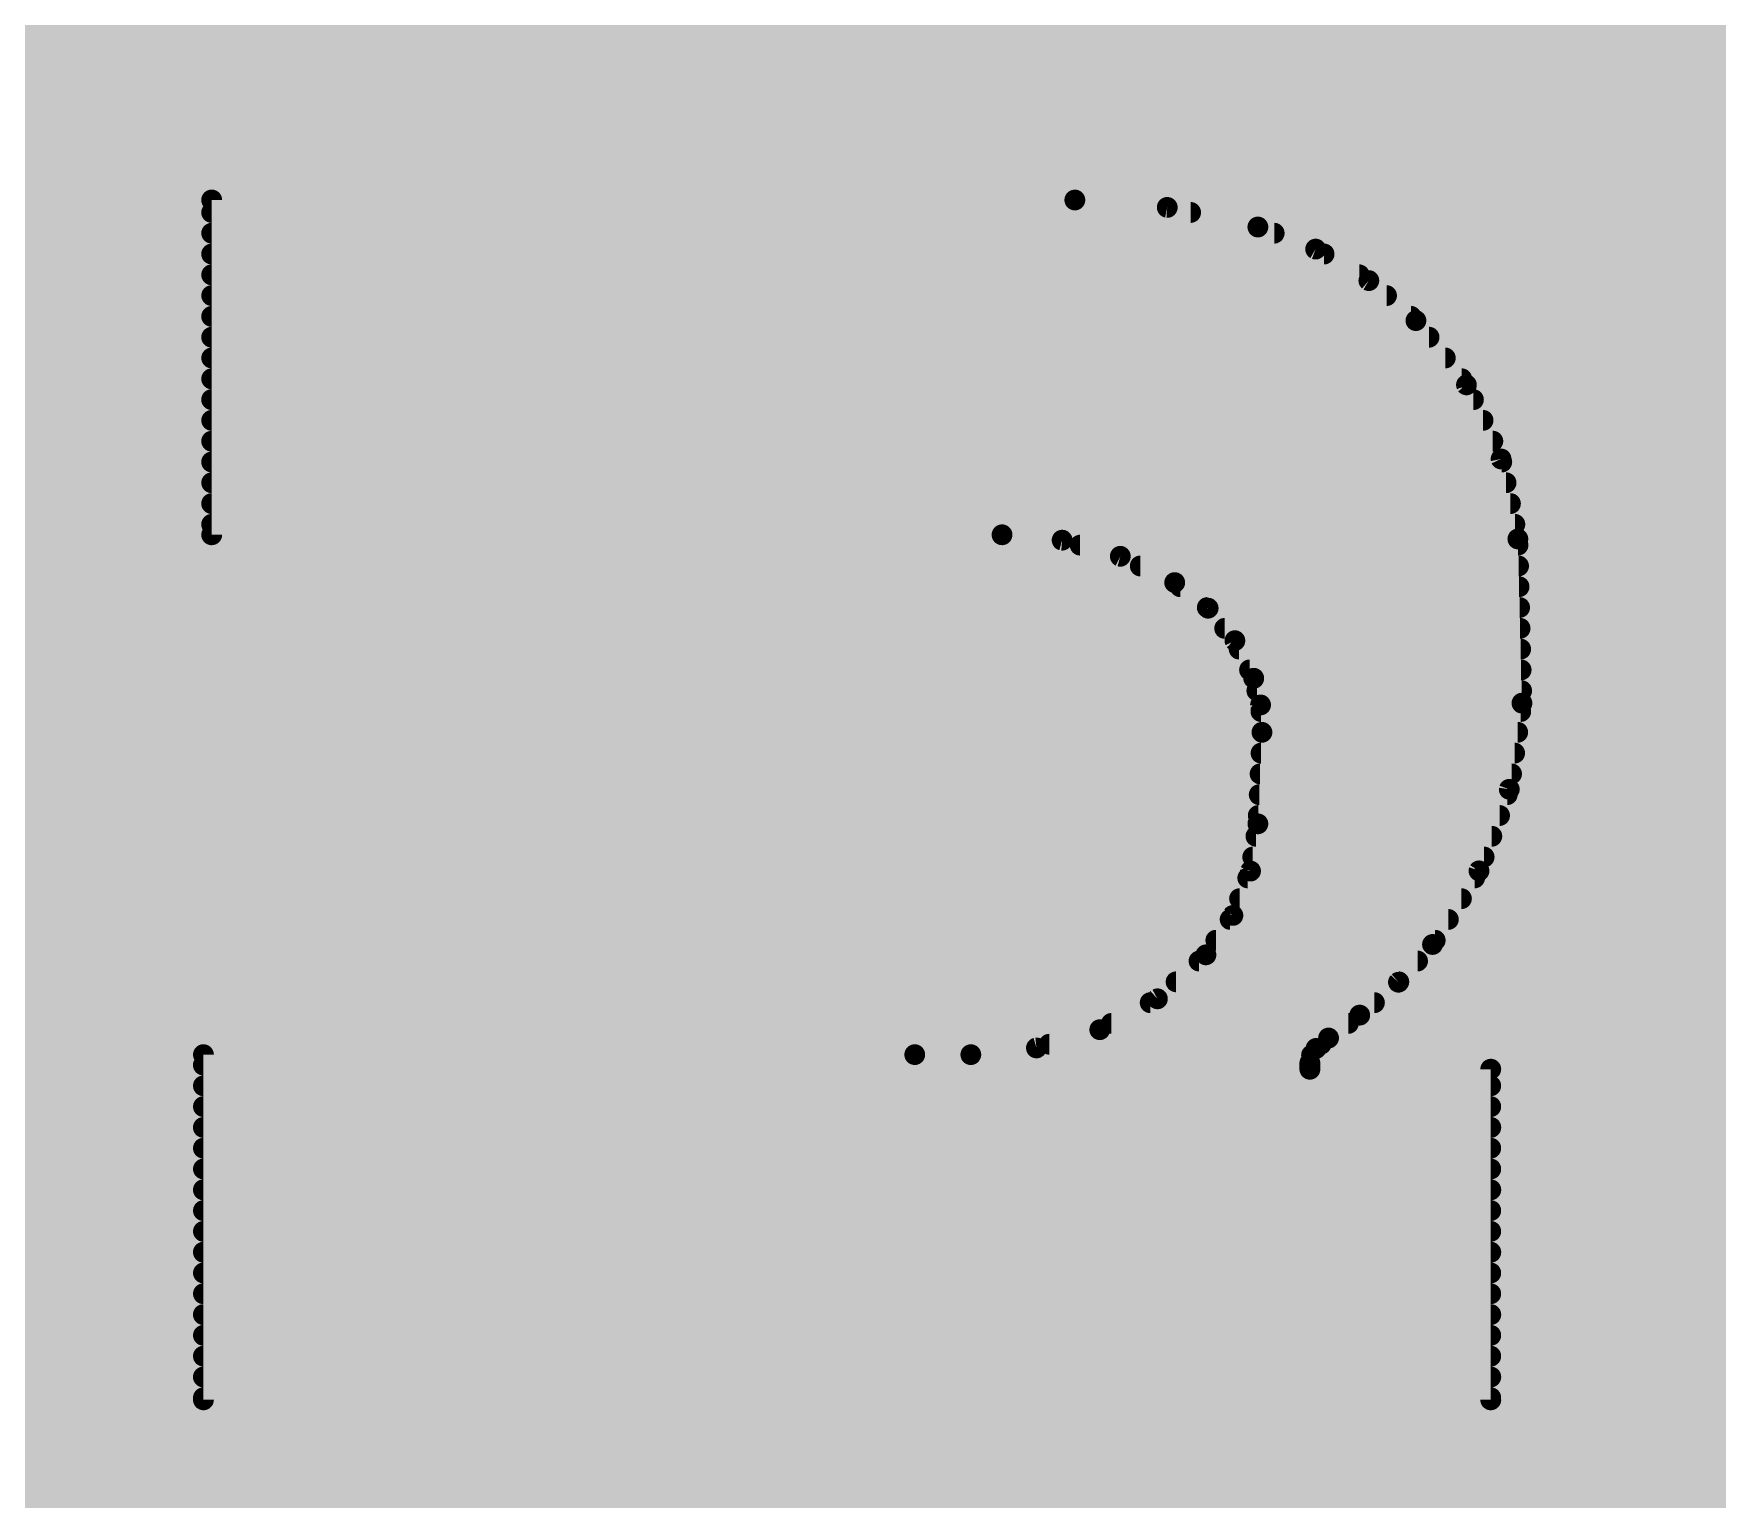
# Model space of a CAD drawing. Extents: x -7.6 to 53.5, y -11.4 to 75.3.
# Drawn here: x 28.297 to 30.353, y 27.994 to 29.784 of the extents above; entities that cross this region are included whole.
import ezdxf

# ---------------------------------------------------------------- set-up
doc = ezdxf.new("R2010")
doc.units = 0
doc.layers.add('16', color=132, linetype='CONTINUOUS')
doc.layers.add('22', color=40, linetype='CONTINUOUS')

msp = doc.modelspace()

# ---------------------------------------------------------------- linework, layer by layer
at = {"layer": '16', "const_width": 11.43}
for points in [[(26.67, 32.004), (26.67, 36.83)], [(26.67, 12.7), (26.67, 32.004)]]:
    msp.add_lwpolyline(points, dxfattribs=at)
at = {"layer": '16', "const_width": 5.715}
for points in [[(29.5275, 32.004, 1), (23.8125, 32.004)], [(23.8125, 32.004, 1), (29.5275, 32.004)]]:
    msp.add_lwpolyline(points, format="xyb", dxfattribs=at)
at = {"layer": '22'}
for points, const_width in [([(28.514, 29.5872, 1), (28.514, 29.5744)], 0.0127), ([(28.514, 29.5872, 1), (28.514, 29.5744)], 0.0127), ([(28.5204, 29.5808, 1), (28.5077, 29.5808)], 0.0127), ([(28.5204, 29.5808, 1), (28.5077, 29.5808)], 0.0127), ([(29.5686, 29.5871, 1), (29.5676, 29.5745)], 0.0127), ([(29.7917, 29.5478, 0.0668), (29.5681, 29.5808)], 0.0254), ([(29.5682, 29.5871, 1), (29.568, 29.5745)], 0.0127), ([(29.5681, 29.5744, 1), (29.5681, 29.5872)], 0.0127), ([(29.5681, 29.5744, 1), (29.5681, 29.5872)], 0.0127), ([(28.514, 29.572, 1), (28.514, 29.5592)], 0.0127), ([(29.6823, 29.578, 1), (29.6797, 29.5656)], 0.0127), ([(29.6805, 29.5654, 1), (29.6815, 29.5781)], 0.0127), ([(29.7095, 29.5592, 1), (29.7095, 29.572)], 0.0127), ([(28.514, 29.5466, 1), (28.514, 29.5339)], 0.0127), ([(29.794, 29.5537, 1), (29.7894, 29.5419)], 0.0127), ([(29.9847, 29.4335, 0.1281), (29.7917, 29.5478)], 0.0254), ([(29.7935, 29.5539, 1), (29.7899, 29.5417)], 0.0127), ([(29.7899, 29.5417, 1), (29.7935, 29.5539)], 0.0127), ([(29.7904, 29.5416, 1), (29.793, 29.554)], 0.0127), ([(29.8116, 29.5339, 1), (29.8116, 29.5466)], 0.0127), ([(28.514, 29.5212, 1), (28.514, 29.5084)], 0.0127), ([(29.8655, 29.5263, 1), (29.859, 29.5154)], 0.0127), ([(29.86, 29.5149, 1), (29.8645, 29.5268)], 0.0127), ([(29.8725, 29.5084, 1), (29.8725, 29.5212)], 0.0127), ([(28.514, 29.4958, 1), (28.514, 29.483)], 0.0127), ([(29.9154, 29.483, 1), (29.9154, 29.4958)], 0.0127), ([(29.9313, 29.4872, 1), (29.9231, 29.4776)], 0.0127), ([(29.9239, 29.4769, 1), (29.9304, 29.4879)], 0.0127), ([(28.514, 29.4704, 1), (28.514, 29.4577)], 0.0127), ([(29.9488, 29.4577, 1), (29.9488, 29.4704)], 0.0127), ([(28.514, 29.445, 1), (28.514, 29.4322)], 0.0127), ([(29.9897, 29.4374, 1), (29.9797, 29.4296)], 0.0127), ([(30.1092, 29.1668, 0.1741), (29.9847, 29.4335)], 0.0254), ([(29.9892, 29.438, 1), (29.9802, 29.429)], 0.0127), ([(29.9787, 29.4322, 1), (29.9787, 29.445)], 0.0127), ([(28.514, 29.4196, 1), (28.514, 29.4068)], 0.0127), ([(29.9802, 29.429, 1), (29.9892, 29.438)], 0.0127), ([(29.9806, 29.4287, 1), (29.9888, 29.4383)], 0.0127), ([(30.0007, 29.4068, 1), (30.0007, 29.4196)], 0.0127), ([(28.514, 29.3942, 1), (28.514, 29.3815)], 0.0127), ([(30.0206, 29.3815, 1), (30.0206, 29.3942)], 0.0127), ([(28.514, 29.3688, 1), (28.514, 29.356)], 0.0127), ([(30.0522, 29.3577, 1), (30.0407, 29.3523)], 0.0127), ([(30.0406, 29.356, 1), (30.0406, 29.3688)], 0.0127), ([(30.0414, 29.3511, 1), (30.0514, 29.3589)], 0.0127), ([(28.514, 29.3434, 1), (28.514, 29.3306)], 0.0127), ([(30.0549, 29.3306, 1), (30.0549, 29.3434)], 0.0127), ([(28.514, 29.318, 1), (28.514, 29.3053)], 0.0127), ([(30.0667, 29.3053, 1), (30.0667, 29.318)], 0.0127), ([(28.514, 29.2926, 1), (28.514, 29.2798)], 0.0127), ([(30.0786, 29.2798, 1), (30.0786, 29.2926)], 0.0127), ([(28.514, 29.2672, 1), (28.514, 29.2544)], 0.0127), ([(30.0949, 29.2658, 1), (30.0825, 29.2632)], 0.0127), ([(30.0829, 29.2618, 1), (30.0944, 29.2672)], 0.0127), ([(30.0895, 29.2544, 1), (30.0895, 29.2672)], 0.0127), ([(28.514, 29.2418, 1), (28.514, 29.2291)], 0.0127), ([(30.0948, 29.2291, 1), (30.0948, 29.2418)], 0.0127), ([(28.514, 29.2164, 1), (28.514, 29.2036)], 0.0127), ([(30.1001, 29.2036, 1), (30.1001, 29.2164)], 0.0127), ([(28.514, 29.191, 1), (28.514, 29.1782)], 0.0127), ([(28.514, 29.1783, 1), (28.514, 29.1655)], 0.0127), ([(28.514, 29.1783, 1), (28.514, 29.1655)], 0.0127), ([(28.5077, 29.1719, 1), (28.5204, 29.1719)], 0.0127), ([(28.5077, 29.1719, 1), (28.5204, 29.1719)], 0.0127), ([(29.4798, 29.1782, 1), (29.4786, 29.1656)], 0.0127), ([(29.6901, 29.1135, 0.136), (29.4792, 29.1719)], 0.0254), ([(29.4792, 29.1782, 1), (29.4792, 29.1656)], 0.0127), ([(29.4792, 29.1655, 1), (29.4792, 29.1783)], 0.0127), ([(29.4792, 29.1655, 1), (29.4792, 29.1783)], 0.0127), ([(29.5543, 29.1714, 1), (29.5509, 29.1592)], 0.0127), ([(29.5521, 29.159, 1), (29.5532, 29.1716)], 0.0127), ([(30.1155, 29.167, 1), (30.1029, 29.1666)], 0.0127), ([(30.1142, 28.9662, 0.0335), (30.1092, 29.1668)], 0.0254), ([(30.1155, 29.1674, 1), (30.1029, 29.1662)], 0.0127), ([(30.1055, 29.1782, 1), (30.1055, 29.191)], 0.0127), ([(29.5746, 29.1656, 1), (29.5746, 29.1529)], 0.0127), ([(29.6265, 29.1513, 1), (29.6209, 29.1399)], 0.0127), ([(29.622, 29.1395, 1), (29.6254, 29.1517)], 0.0127), ([(30.1029, 29.1662, 1), (30.1155, 29.1674)], 0.0127), ([(30.103, 29.1655, 1), (30.1154, 29.1681)], 0.0127), ([(30.1094, 29.1529, 1), (30.1094, 29.1656)], 0.0127), ([(29.6481, 29.1402, 1), (29.6481, 29.1274)], 0.0127), ([(30.11, 29.1274, 1), (30.11, 29.1402)], 0.0127), ([(29.694, 29.1185, 1), (29.6862, 29.1085)], 0.0127), ([(29.7866, 28.9966, 0.1719), (29.6901, 29.1135)], 0.0254), ([(29.6934, 29.1189, 1), (29.6868, 29.1081)], 0.0127), ([(29.6868, 29.1081, 1), (29.6934, 29.1189)], 0.0127), ([(29.6873, 29.1078, 1), (29.6929, 29.1192)], 0.0127), ([(29.6968, 29.1148, 1), (29.6968, 29.1021)], 0.0127), ([(30.1107, 29.1021, 1), (30.1107, 29.1148)], 0.0127), ([(29.7299, 29.0894, 1), (29.7299, 29.0767)], 0.0127), ([(30.1113, 29.0767, 1), (30.1113, 29.0894)], 0.0127), ([(29.7358, 29.0863, 1), (29.726, 29.0782)], 0.0127), ([(29.727, 29.0772, 1), (29.7348, 29.0873)], 0.0127), ([(29.7512, 29.064, 1), (29.7512, 29.0512)], 0.0127), ([(29.7693, 29.0454, 1), (29.758, 29.0398)], 0.0127), ([(30.1119, 29.0512, 1), (30.1119, 29.064)], 0.0127), ([(29.7587, 29.0386, 1), (29.7685, 29.0466)], 0.0127), ([(29.7688, 29.0386, 1), (29.7688, 29.0259)], 0.0127), ([(30.1126, 29.0259, 1), (30.1126, 29.0386)], 0.0127), ([(29.7815, 29.0132, 1), (29.7815, 29.0005)], 0.0127), ([(30.1132, 29.0005, 1), (30.1132, 29.0132)], 0.0127), ([(29.7928, 28.9982, 1), (29.7804, 28.995)], 0.0127), ([(29.7967, 28.9306, 0.0992), (29.7866, 28.9966)], 0.0254), ([(29.7926, 28.9988, 1), (29.7806, 28.9944)], 0.0127), ([(29.7806, 28.9944, 1), (29.7926, 28.9988)], 0.0127), ([(29.7809, 28.9938, 1), (29.7923, 28.9994)], 0.0127), ([(29.7905, 28.9878, 1), (29.7905, 28.975)], 0.0127), ([(30.1138, 28.975, 1), (30.1138, 28.9878)], 0.0127), ([(29.8013, 28.9644, 1), (29.7886, 28.9638)], 0.0127), ([(29.7888, 28.9625, 1), (29.8011, 28.9657)], 0.0127), ([(30.005, 28.6715, 0.1577), (30.1142, 28.9662)], 0.0254), ([(30.1205, 28.9653, 1), (30.1079, 28.9671)], 0.0127), ([(30.1205, 28.9659, 1), (30.1079, 28.9665)], 0.0127), ([(30.1079, 28.9665, 1), (30.1205, 28.9659)], 0.0127), ([(30.1079, 28.966, 1), (30.1205, 28.9664)], 0.0127), ([(29.7954, 28.9624, 1), (29.7954, 28.9497)], 0.0127), ([(30.1127, 28.9497, 1), (30.1127, 28.9624)], 0.0127), ([(29.7967, 28.9306, 0.0006), (29.7917, 28.8188)], 0.0254), ([(29.7967, 28.937, 1), (29.7967, 28.9243)], 0.0127), ([(29.7904, 28.9309, 1), (29.803, 28.9303)], 0.0127), ([(29.803, 28.9303, 1), (29.7904, 28.9309)], 0.0127), ([(29.803, 28.9303, 1), (29.7904, 28.9309)], 0.0127), ([(29.7904, 28.9303, 1), (29.803, 28.9309)], 0.0127), ([(30.109, 28.9243, 1), (30.109, 28.937)], 0.0127), ([(29.7956, 28.9116, 1), (29.7956, 28.8988)], 0.0127), ([(30.1052, 28.8988, 1), (30.1052, 28.9116)], 0.0127), ([(29.7944, 28.8862, 1), (29.7944, 28.8735)], 0.0127), ([(30.1015, 28.8735, 1), (30.1015, 28.8862)], 0.0127), ([(30.1047, 28.8588, 1), (30.0928, 28.8632)], 0.0127), ([(29.7933, 28.8608, 1), (29.7933, 28.8481)], 0.0127), ([(30.0924, 28.862, 1), (30.105, 28.8601)], 0.0127), ([(30.0962, 28.8481, 1), (30.0962, 28.8608)], 0.0127), ([(29.7282, 28.6588, 0.1688), (29.7917, 28.8188)], 0.0254), ([(29.798, 28.8178, 1), (29.7854, 28.8198)], 0.0127), ([(29.798, 28.8185, 1), (29.7854, 28.8191)], 0.0127), ([(29.7922, 28.8354, 1), (29.7922, 28.8226)], 0.0127), ([(30.0868, 28.8226, 1), (30.0868, 28.8354)], 0.0127), ([(29.7893, 28.81, 1), (29.7893, 28.7973)], 0.0127), ([(29.7854, 28.8191, 1), (29.798, 28.8185)], 0.0127), ([(29.7854, 28.8191, 1), (29.798, 28.8185)], 0.0127), ([(30.0774, 28.7973, 1), (30.0774, 28.81)], 0.0127), ([(29.7854, 28.7846, 1), (29.7854, 28.7719)], 0.0127), ([(30.068, 28.7719, 1), (30.068, 28.7846)], 0.0127), ([(29.7764, 28.7621, 1), (29.789, 28.7602)], 0.0127), ([(29.7886, 28.7588, 1), (29.7768, 28.7635)], 0.0127), ([(30.0558, 28.7636, 1), (30.0677, 28.7592)], 0.0127), ([(30.0671, 28.758, 1), (30.0564, 28.7648)], 0.0127), ([(29.7794, 28.7592, 1), (29.7794, 28.7464)], 0.0127), ([(30.0564, 28.7464, 1), (30.0564, 28.7592)], 0.0127), ([(29.7693, 28.7338, 1), (29.7693, 28.7211)], 0.0127), ([(30.0403, 28.7211, 1), (30.0403, 28.7338)], 0.0127), ([(29.7578, 28.7084, 1), (29.7578, 28.6957)], 0.0127), ([(29.7553, 28.7093, 1), (29.7671, 28.7046)], 0.0127), ([(29.7664, 28.7033, 1), (29.7559, 28.7105)], 0.0127), ([(30.0243, 28.6957, 1), (30.0243, 28.7084)], 0.0127), ([(29.7404, 28.683, 1), (29.7404, 28.6702)], 0.0127), ([(29.9161, 28.5852, 0.0664), (30.005, 28.6715)], 0.0254), ([(30.01, 28.6676, 1), (30, 28.6754)], 0.0127), ([(30.0097, 28.6672, 1), (30.0003, 28.6758)], 0.0127), ([(30.0082, 28.6702, 1), (30.0082, 28.683)], 0.0127), ([(29.5986, 28.5674, 0.1229), (29.7282, 28.6588)], 0.0254), ([(29.7198, 28.6576, 1), (29.7198, 28.6449)], 0.0127), ([(29.7234, 28.6629, 1), (29.733, 28.6547)], 0.0127), ([(29.723, 28.6624, 1), (29.7334, 28.6552)], 0.0127), ([(29.733, 28.6547, 1), (29.7234, 28.6629)], 0.0127), ([(29.7325, 28.6541, 1), (29.7239, 28.6635)], 0.0127), ([(29.9867, 28.6449, 1), (29.9867, 28.6576)], 0.0127), ([(30, 28.6754, 1), (30.01, 28.6676)], 0.0127), ([(29.9996, 28.6749, 1), (30.0104, 28.6681)], 0.0127), ([(29.6918, 28.6322, 1), (29.6918, 28.6195)], 0.0127), ([(29.9587, 28.6297, 1), (29.9681, 28.6211)], 0.0127), ([(29.9675, 28.6206, 1), (29.9593, 28.6302)], 0.0127), ([(29.9638, 28.6195, 1), (29.9638, 28.6322)], 0.0127), ([(29.6602, 28.6068, 1), (29.6602, 28.594)], 0.0127), ([(29.6648, 28.6098, 1), (29.6733, 28.6004)], 0.0127), ([(29.672, 28.5995, 1), (29.666, 28.6107)], 0.0127), ([(29.934, 28.594, 1), (29.934, 28.6068)], 0.0127), ([(29.6128, 28.5814, 1), (29.6128, 28.5687)], 0.0127), ([(29.878, 28.5572, 0.0022), (29.9161, 28.5852)], 0.0254), ([(29.9022, 28.5687, 1), (29.9022, 28.5814)], 0.0127), ([(29.9123, 28.5903, 1), (29.9199, 28.5801)], 0.0127), ([(29.912, 28.59, 1), (29.9202, 28.5804)], 0.0127), ([(29.9199, 28.5801, 1), (29.9123, 28.5903)], 0.0127), ([(29.9199, 28.5801, 1), (29.9123, 28.5903)], 0.0127), ([(29.4411, 28.5369, 0.0895), (29.5986, 28.5674)], 0.0254), ([(29.5368, 28.556, 1), (29.5368, 28.5433)], 0.0127), ([(29.5963, 28.5733, 1), (29.6009, 28.5615)], 0.0127), ([(29.5956, 28.573, 1), (29.6016, 28.5618)], 0.0127), ([(29.6009, 28.5615, 1), (29.5963, 28.5733)], 0.0127), ([(29.6004, 28.5613, 1), (29.5968, 28.5735)], 0.0127), ([(29.878, 28.5572, 0.0333), (29.8628, 28.5445)], 0.0254), ([(29.8689, 28.5433, 1), (29.8689, 28.556)], 0.0127), ([(29.8742, 28.5623, 1), (29.8818, 28.5521)], 0.0127), ([(29.8743, 28.5623, 1), (29.8817, 28.5521)], 0.0127), ([(29.8821, 28.5523, 1), (29.8739, 28.5621)], 0.0127), ([(29.8817, 28.5521, 1), (29.8743, 28.5623)], 0.0127), ([(28.5039, 28.5433, 1), (28.5039, 28.5306)], 0.0127), ([(28.5103, 28.5369, 1), (28.4976, 28.5369)], 0.0127), ([(28.5039, 28.5433, 1), (28.5039, 28.5306)], 0.0127), ([(28.5103, 28.5369, 1), (28.4976, 28.5369)], 0.0127), ([(29.3726, 28.5369, 0.0064), (29.4411, 28.5369)], 0.0254), ([(29.3727, 28.5432, 1), (29.3725, 28.5306)], 0.0127), ([(29.3726, 28.5306, 1), (29.3726, 28.5433)], 0.0127), ([(29.4405, 28.5432, 1), (29.4417, 28.5306)], 0.0127), ([(29.441, 28.5432, 1), (29.4412, 28.5306)], 0.0127), ([(29.4412, 28.5306, 1), (29.441, 28.5432)], 0.0127), ([(29.4411, 28.5306, 1), (29.4411, 28.5433)], 0.0127), ([(29.5195, 28.5512, 1), (29.523, 28.539)], 0.0127), ([(29.5219, 28.5388, 1), (29.5206, 28.5514)], 0.0127), ([(29.8628, 28.5445, 0.205), (29.8552, 28.5267)], 0.0254), ([(29.852, 28.54, 1), (29.8624, 28.5328)], 0.0127), ([(29.8634, 28.5351, 1), (29.851, 28.5376)], 0.0127), ([(29.8587, 28.5494, 1), (29.8669, 28.5396)], 0.0127), ([(29.8584, 28.5491, 1), (29.8672, 28.5399)], 0.0127), ([(29.868, 28.5409, 1), (29.8576, 28.5481)], 0.0127), ([(29.8672, 28.5399, 1), (29.8584, 28.5491)], 0.0127), ([(28.5039, 28.5306, 1), (28.5039, 28.5178)], 0.0127), ([(29.8616, 28.5267, 1), (29.8488, 28.5267)], 0.0127), ([(29.8616, 28.5267, 1), (29.8488, 28.5267)], 0.0127), ([(29.8488, 28.5191, 1), (29.8616, 28.5191)], 0.0127), ([(29.8488, 28.5191, 1), (29.8616, 28.5191)], 0.0127), ([(29.849, 28.528, 1), (29.8614, 28.5254)], 0.0127), ([(29.8489, 28.5267, 1), (29.8615, 28.5267)], 0.0127), ([(29.8552, 28.5255, 1), (29.8552, 28.5128)], 0.0127), ([(29.8552, 28.5255, 1), (29.8552, 28.5128)], 0.0127), ([(29.8552, 28.5178, 1), (29.8552, 28.5306)], 0.0127), ([(30.0825, 28.5191, 1), (30.0697, 28.5191)], 0.0127), ([(30.0825, 28.5191, 1), (30.0697, 28.5191)], 0.0127), ([(30.0761, 28.5128, 1), (30.0761, 28.5255)], 0.0127), ([(30.0761, 28.5128, 1), (30.0761, 28.5255)], 0.0127), ([(28.5039, 28.5052, 1), (28.5039, 28.4925)], 0.0127), ([(30.0761, 28.4925, 1), (30.0761, 28.5052)], 0.0127), ([(28.5039, 28.4798, 1), (28.5039, 28.4671)], 0.0127), ([(30.0761, 28.4671, 1), (30.0761, 28.4798)], 0.0127), ([(28.5039, 28.4544, 1), (28.5039, 28.4416)], 0.0127), ([(30.0761, 28.4416, 1), (30.0761, 28.4544)], 0.0127), ([(28.5039, 28.429, 1), (28.5039, 28.4163)], 0.0127), ([(30.0761, 28.4163, 1), (30.0761, 28.429)], 0.0127), ([(28.5039, 28.4036, 1), (28.5039, 28.3909)], 0.0127), ([(30.0761, 28.3909, 1), (30.0761, 28.4036)], 0.0127), ([(28.5039, 28.3782, 1), (28.5039, 28.3654)], 0.0127), ([(30.0761, 28.3654, 1), (30.0761, 28.3782)], 0.0127), ([(28.5039, 28.3528, 1), (28.5039, 28.3401)], 0.0127), ([(30.0761, 28.3401, 1), (30.0761, 28.3528)], 0.0127), ([(28.5039, 28.3274, 1), (28.5039, 28.3147)], 0.0127), ([(30.0761, 28.3147, 1), (30.0761, 28.3274)], 0.0127), ([(28.5039, 28.302, 1), (28.5039, 28.2892)], 0.0127), ([(30.0761, 28.2892, 1), (30.0761, 28.302)], 0.0127), ([(28.5039, 28.2766, 1), (28.5039, 28.2639)], 0.0127), ([(30.0761, 28.2639, 1), (30.0761, 28.2766)], 0.0127), ([(28.5039, 28.2512, 1), (28.5039, 28.2385)], 0.0127), ([(30.0761, 28.2385, 1), (30.0761, 28.2512)], 0.0127), ([(28.5039, 28.2258, 1), (28.5039, 28.213)], 0.0127), ([(30.0761, 28.213, 1), (30.0761, 28.2258)], 0.0127), ([(28.5039, 28.2004, 1), (28.5039, 28.1877)], 0.0127), ([(30.0761, 28.1877, 1), (30.0761, 28.2004)], 0.0127), ([(28.5039, 28.175, 1), (28.5039, 28.1623)], 0.0127), ([(30.0761, 28.1623, 1), (30.0761, 28.175)], 0.0127), ([(28.5039, 28.1496, 1), (28.5039, 28.1368)], 0.0127), ([(30.0761, 28.1368, 1), (30.0761, 28.1496)], 0.0127), ([(28.5039, 28.1242, 1), (28.5039, 28.1115)], 0.0127), ([(30.0761, 28.1115, 1), (30.0761, 28.1242)], 0.0127), ([(28.5039, 28.1217, 1), (28.5039, 28.109)], 0.0127), ([(28.5039, 28.1217, 1), (28.5039, 28.109)], 0.0127), ([(28.4976, 28.1153, 1), (28.5103, 28.1153)], 0.0127), ([(28.4976, 28.1153, 1), (28.5103, 28.1153)], 0.0127), ([(30.0697, 28.1153, 1), (30.0825, 28.1153)], 0.0127), ([(30.0697, 28.1153, 1), (30.0825, 28.1153)], 0.0127), ([(30.0761, 28.109, 1), (30.0761, 28.1217)], 0.0127), ([(30.0761, 28.109, 1), (30.0761, 28.1217)], 0.0127)]:
    msp.add_lwpolyline(points, format="xyb", dxfattribs=dict(at, const_width=const_width))
at = {"layer": '22', "const_width": 0.0254}
for points in [[(29.5681, 29.5808), (28.514, 29.5808)], [(28.514, 29.5808), (28.514, 29.1719)], [(29.5681, 29.5808), (28.514, 29.5808)], [(28.514, 29.5808), (28.514, 29.1719)], [(29.681, 29.5718), (29.5681, 29.5808)], [(28.514, 29.5656), (29.7095, 29.5656)], [(29.7917, 29.5478), (29.681, 29.5718)], [(28.514, 29.5402), (29.8116, 29.5402)], [(29.8622, 29.5209), (29.7917, 29.5478)], [(28.514, 29.5148), (29.8725, 29.5148)], [(29.9272, 29.4824), (29.8622, 29.5209)], [(28.514, 29.4894), (29.9154, 29.4894)], [(29.9847, 29.4335), (29.9272, 29.4824)], [(28.514, 29.464), (29.9488, 29.464)], [(28.514, 29.4386), (29.9787, 29.4386)], [(30.0464, 29.355), (29.9847, 29.4335)], [(28.514, 29.4132), (30.0007, 29.4132)], [(28.514, 29.3878), (30.0206, 29.3878)], [(28.514, 29.3624), (30.0406, 29.3624)], [(30.0887, 29.2645), (30.0464, 29.355)], [(28.514, 29.337), (30.0549, 29.337)], [(28.514, 29.3116), (30.0667, 29.3116)], [(28.514, 29.2862), (30.0786, 29.2862)], [(28.514, 29.2608), (30.0895, 29.2608)], [(30.1092, 29.1668), (30.0887, 29.2645)], [(28.514, 29.2354), (30.0948, 29.2354)], [(28.514, 29.21), (30.1001, 29.21)], [(28.514, 29.1846), (30.1055, 29.1846)], [(28.514, 29.1719), (29.4792, 29.1719)], [(28.514, 29.1719), (29.4792, 29.1719)], [(29.4792, 29.1719), (29.5526, 29.1653)], [(29.5526, 29.1653), (29.6237, 29.1456)], [(30.1142, 28.9662), (30.1092, 29.1668)], [(29.5746, 29.1592), (30.1094, 29.1592)], [(29.6237, 29.1456), (29.6901, 29.1135)], [(29.6481, 29.1338), (30.11, 29.1338)], [(29.6901, 29.1135), (29.7309, 29.0822)], [(29.6968, 29.1084), (30.1107, 29.1084)], [(29.7299, 29.083), (30.1113, 29.083)], [(29.7309, 29.0822), (29.7636, 29.0426)], [(29.7512, 29.0576), (30.1119, 29.0576)], [(29.7636, 29.0426), (29.7866, 28.9966)], [(29.7688, 29.0322), (30.1126, 29.0322)], [(29.7815, 29.0068), (30.1132, 29.0068)], [(29.7866, 28.9966), (29.7949, 28.9641)], [(29.7905, 28.9814), (30.1138, 28.9814)], [(29.7949, 28.9641), (29.7967, 28.9306)], [(30.0987, 28.861), (30.1142, 28.9662)], [(29.7954, 28.956), (30.1127, 28.956)], [(29.7967, 28.9306), (29.7917, 28.8188)], [(29.7967, 28.9306), (30.109, 28.9306)], [(29.7956, 28.9052), (30.1052, 28.9052)], [(29.7944, 28.8798), (30.1015, 28.8798)], [(30.0618, 28.7614), (30.0987, 28.861)], [(29.7933, 28.8544), (30.0962, 28.8544)], [(29.7917, 28.8188), (29.7827, 28.7612)], [(29.7922, 28.829), (30.0868, 28.829)], [(29.7893, 28.8036), (30.0774, 28.8036)], [(29.7854, 28.7782), (30.068, 28.7782)], [(29.7827, 28.7612), (29.7612, 28.7069)], [(30.005, 28.6715), (30.0618, 28.7614)], [(29.7794, 28.7528), (30.0564, 28.7528)], [(29.7693, 28.7274), (30.0403, 28.7274)], [(29.7612, 28.7069), (29.7282, 28.6588)], [(29.7578, 28.702), (30.0243, 28.702)], [(29.7404, 28.6766), (30.0082, 28.6766)], [(29.9634, 28.6254), (30.005, 28.6715)], [(29.7282, 28.6588), (29.669, 28.6051)], [(29.7198, 28.6512), (29.9867, 28.6512)], [(29.6918, 28.6258), (29.9638, 28.6258)], [(29.9161, 28.5852), (29.9634, 28.6254)], [(29.669, 28.6051), (29.5986, 28.5674)], [(29.6602, 28.6004), (29.934, 28.6004)], [(29.6128, 28.575), (29.9022, 28.575)], [(29.878, 28.5572), (29.9161, 28.5852)], [(29.5986, 28.5674), (29.5212, 28.5451)], [(29.5368, 28.5496), (29.8689, 28.5496)], [(29.8628, 28.5445), (29.878, 28.5572)], [(29.4411, 28.5369), (28.5039, 28.5369)], [(28.5039, 28.5369), (28.5039, 28.1153)], [(29.3726, 28.5369), (28.5039, 28.5369)], [(28.5039, 28.5369), (28.5039, 28.1153)], [(29.5212, 28.5451), (29.4411, 28.5369)], [(29.8552, 28.5267), (29.8572, 28.5364)], [(29.8572, 28.5364), (29.8628, 28.5445)], [(28.5039, 28.5242), (29.8552, 28.5242)], [(29.8552, 28.5191), (29.8552, 28.5267)], [(29.8552, 28.5191), (29.8552, 28.5267)], [(30.0761, 28.5191), (29.8552, 28.5191)], [(30.0761, 28.5191), (29.8552, 28.5191)], [(30.0761, 28.1153), (30.0761, 28.5191)], [(30.0761, 28.1153), (30.0761, 28.5191)], [(28.5039, 28.4988), (30.0761, 28.4988)], [(28.5039, 28.4734), (30.0761, 28.4734)], [(28.5039, 28.448), (30.0761, 28.448)], [(28.5039, 28.4226), (30.0761, 28.4226)], [(28.5039, 28.3972), (30.0761, 28.3972)], [(28.5039, 28.3718), (30.0761, 28.3718)], [(28.5039, 28.3464), (30.0761, 28.3464)], [(28.5039, 28.321), (30.0761, 28.321)], [(28.5039, 28.2956), (30.0761, 28.2956)], [(28.5039, 28.2702), (30.0761, 28.2702)], [(28.5039, 28.2448), (30.0761, 28.2448)], [(28.5039, 28.2194), (30.0761, 28.2194)], [(28.5039, 28.194), (30.0761, 28.194)], [(28.5039, 28.1686), (30.0761, 28.1686)], [(28.5039, 28.1432), (30.0761, 28.1432)], [(28.5039, 28.1178), (30.0761, 28.1178)], [(28.5039, 28.1153), (30.0761, 28.1153)], [(28.5039, 28.1153), (30.0761, 28.1153)]]:
    msp.add_lwpolyline(points, dxfattribs=at)

doc.saveas('drawing.dxf')
